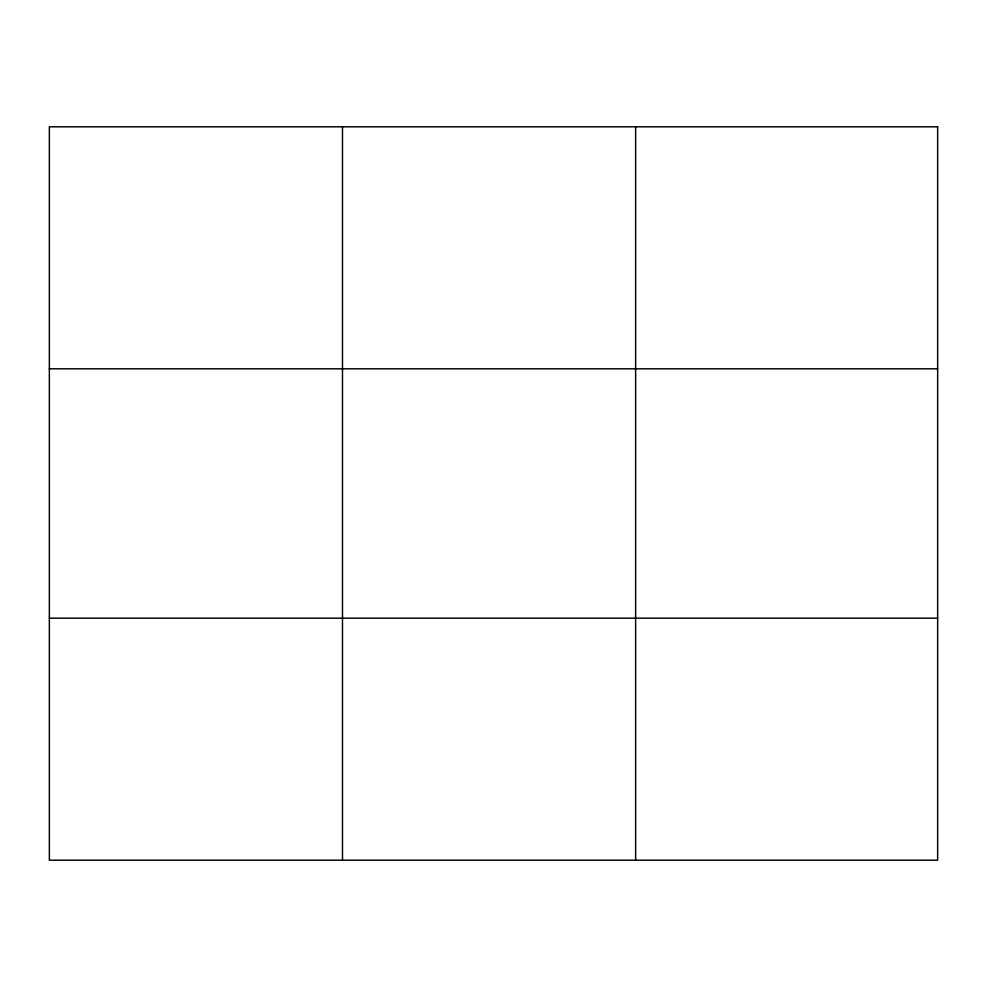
<?xml version="1.0" encoding="UTF-8"?>
<svg xmlns="http://www.w3.org/2000/svg" width="987" height="987" viewBox="0 0 987 987"><rect width="100%" height="100%" fill="white"/><g stroke="black" fill="none" stroke-linecap="round" stroke-linejoin="round"><path stroke-width="1.48" d="M342.489 860.195L342.489 126.805M635.628 860.195L635.628 126.805M49.35 368.817L937.65 368.817M49.35 618.183L937.65 618.183M937.65 126.805L937.65 860.195L49.35 860.195L49.35 126.805L937.65 126.805"/></g></svg>
